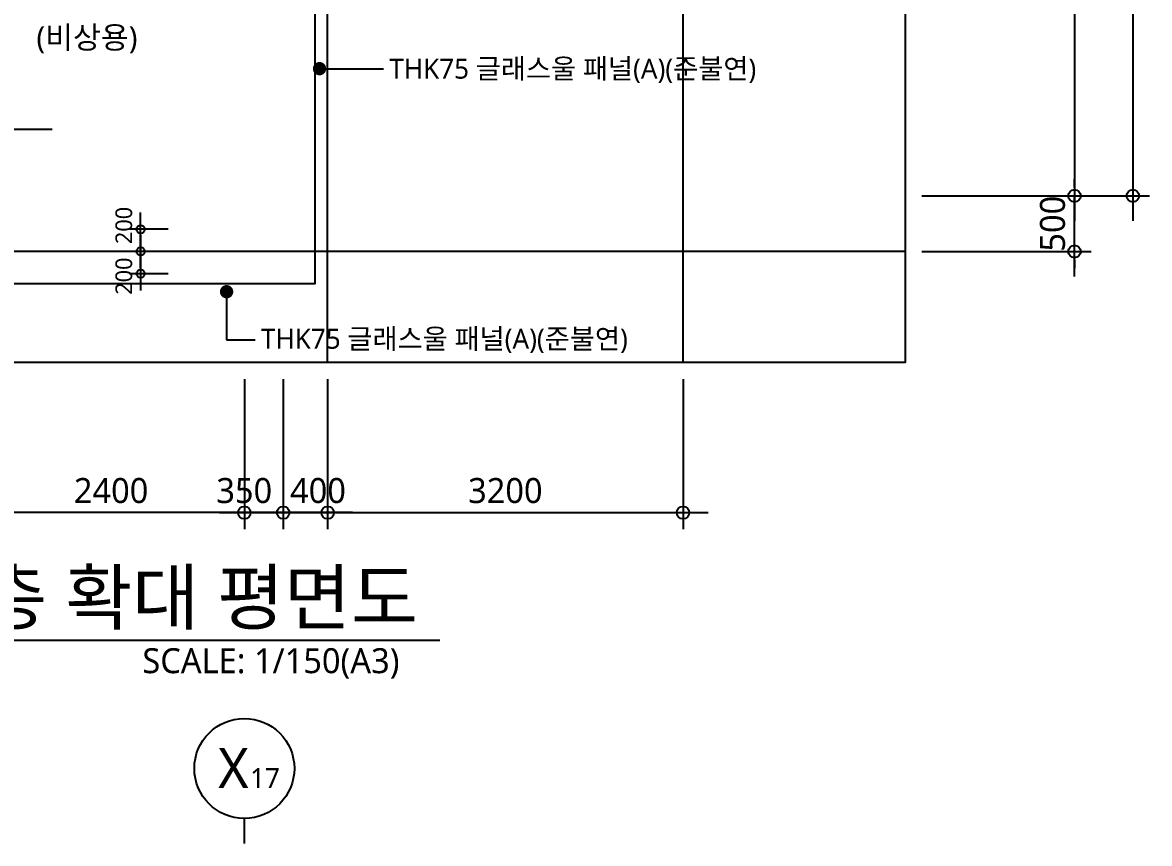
# Model space of a CAD drawing. Header units: millimetres. Extents: x 81033 to 452328, y -17390 to 42241.
# Drawn here: x 184399 to 194547, y 20817 to 28205 of the extents above; entities that cross this region are included whole.
import ezdxf
from ezdxf.enums import TextEntityAlignment as Align

# ---------------------------------------------------------------- set-up
doc = ezdxf.new("R2010")
doc.units = ezdxf.units.MM
doc.header["$LTSCALE"] = 100
doc.header["$MEASUREMENT"] = 0
doc.header["$PDSIZE"] = -10
doc.linetypes.add('CEN', pattern=[62, 60, -1, 0, -1])
doc.layers.get('0').update_dxf_attribs({"linetype": 'CONTINUOUS'})
doc.layers.get('Defpoints').update_dxf_attribs({"color": 171, "linetype": 'CONTINUOUS'})
for name, color, linetype in [('CEN(ST)', 1, 'CEN'), ('INS', 251, 'BATTING'), ('NDIM', 7, 'CONTINUOUS'), ('SYM', 7, 'CONTINUOUS'), ('SYM(AXIS)', 7, 'CONTINUOUS'), ('TEXT', 3, 'CONTINUOUS'), ('TEXT(AXIS)', 2, 'CONTINUOUS'), ('TEXT(MIN)', 7, 'CONTINUOUS'), ('TEXT(노트)', 7, 'CONTINUOUS')]:
    doc.layers.add(name, color=color, linetype=linetype)
doc.styles.add('CGS', font='cgse', dxfattribs={"bigfont": 'cgs'})
doc.styles.add('나눔바른고딕', font='NanumBarunGothic.ttf')
doc.linetypes.add('BATTING', pattern='A,0.0001,-0.1,[134,ltypeshp.shx,S=0.1,R=0,X=-0.1,Y=0],-0.2,[134,ltypeshp.shx,S=0.1,R=180,X=0.1,Y=0],-0.1', length=0.4001)
doc.dimstyles.new('NDIM 1200', dxfattribs={"dimscale": 75, "dimtxt": 3, "dimasz": 1, "dimexe": 2, "dimexo": 2, "dimgap": 1, "dimtad": 1, "dimdec": 0, "dimdsep": 46, "dimtxsty": 'CGS', "dimblk": 'DOT0', "dimcen": 1, "dimdle": 8, "dimclrd": 256, "dimclre": 256, "dimclrt": 256, "dimadec": 0, "dimazin": 0, "dimtfac": 1, "dimtdec": 0, "dimtix": 1, "dimtmove": 2, "dimatfit": 3, "dimldrblk": 'DOT0', "dimfxl": 1, "dimtolj": 1, "dimtzin": 0, "dimlwd": -1, "dimlwe": -1, "dimarcsym": 0})

# ---------------------------------------------------------------- blocks, each defined once
blk = doc.blocks.new('A$C2F20087E')
at = {"layer": 'SYM(AXIS)'}
blk.add_line((600, 0), (600, 300), dxfattribs=at)
blk.add_circle((600, 900), 600, dxfattribs=at)
blk = doc.blocks.new('DOT0')
blk.add_line((-3, 0), (3, 0))
at = {"color": 6}
blk.add_circle((0, 0), 0.75, dxfattribs=at)
blk = doc.blocks.new('*D191')
at = {"layer": 'Defpoints', "color": 0, "ltscale": 0.4, "transparency": 16777216}
for p in [(192347, 31045), (192347, 26645), (193872, 26645)]:
    blk.add_point(p, dxfattribs=at)
at = {"layer": 'NDIM', "ltscale": 0.4, "transparency": 16777216}
for p, q in [((192497, 31045), (194022, 31045)), ((193872, 30970), (193872, 26720)), ((192497, 26645), (194022, 26645))]:
    blk.add_line(p, q, dxfattribs=at)
at = {"layer": 'NDIM', "ltscale": 0.4, "transparency": 16777216, "xscale": 75, "yscale": 75, "zscale": 75}
for p, rotation in [((193872, 31045), 90), ((193872, 26645), 270)]:
    blk.add_blockref('DOT0', p, dxfattribs=dict(at, rotation=rotation))
at = {"layer": 'NDIM', "ltscale": 0.4, "transparency": 16777216, "insert": (193675, 28845), "char_height": 225, "attachment_point": 5, "rotation": 90, "style": '나눔바른고딕'}
blk.add_mtext('\\A1;4400', dxfattribs=at)
blk = doc.blocks.new('*D192')
at = {"layer": 'Defpoints', "color": 0, "ltscale": 0.4, "transparency": 16777216}
for p in [(192347, 26645), (193872, 26645), (192347, 26145)]:
    blk.add_point(p, dxfattribs=at)
at = {"layer": 'NDIM', "ltscale": 0.4, "transparency": 16777216}
for p, q in [((193872, 26720), (193872, 26795)), ((192497, 26645), (194022, 26645)), ((193872, 26145), (193872, 26645)), ((192497, 26145), (194022, 26145)), ((193872, 26070), (193872, 25995))]:
    blk.add_line(p, q, dxfattribs=at)
at = {"layer": 'NDIM', "ltscale": 0.4, "transparency": 16777216, "xscale": 75, "yscale": 75, "zscale": 75}
for p, rotation in [((193872, 26645), 270), ((193872, 26145), 90)]:
    blk.add_blockref('DOT0', p, dxfattribs=dict(at, rotation=rotation))
at = {"layer": 'NDIM', "ltscale": 0.4, "transparency": 16777216, "insert": (193675, 26395), "char_height": 225, "attachment_point": 5, "rotation": 90, "style": '나눔바른고딕'}
blk.add_mtext('\\A1;500', dxfattribs=at)
blk = doc.blocks.new('*D193')
at = {"layer": 'Defpoints', "color": 0, "ltscale": 0.4, "transparency": 16777216}
for p in [(192347, 38245), (192347, 26645), (194397, 26645)]:
    blk.add_point(p, dxfattribs=at)
at = {"layer": 'NDIM', "ltscale": 0.4, "transparency": 16777216}
for p, q in [((192497, 38245), (194547, 38245)), ((194397, 38170), (194397, 26720)), ((192497, 26645), (194547, 26645))]:
    blk.add_line(p, q, dxfattribs=at)
at = {"layer": 'NDIM', "ltscale": 0.4, "transparency": 16777216, "xscale": 75, "yscale": 75, "zscale": 75}
for p, rotation in [((194397, 38245), 90), ((194397, 26645), 270)]:
    blk.add_blockref('DOT0', p, dxfattribs=dict(at, rotation=rotation))
at = {"layer": 'NDIM', "ltscale": 0.4, "transparency": 16777216, "insert": (194200, 32445), "char_height": 225, "attachment_point": 5, "rotation": 90, "style": '나눔바른고딕'}
blk.add_mtext('\\A1;11600', dxfattribs=at)
blk = doc.blocks.new('*D439')
at = {"layer": 'Defpoints', "color": 0, "ltscale": 0.4, "transparency": 16777216}
for p in [(185463, 26345), (185810, 26345), (185810, 26145)]:
    blk.add_point(p, dxfattribs=at)
at = {"layer": 'NDIM', "ltscale": 0.4, "transparency": 16777216}
for p, q in [((185710, 26345), (185363, 26345)), ((185463, 26195), (185463, 26295)), ((185710, 26145), (185363, 26145))]:
    blk.add_line(p, q, dxfattribs=at)
at = {"layer": 'NDIM', "ltscale": 0.4, "transparency": 16777216, "xscale": 50, "yscale": 50, "zscale": 50}
for p, rotation in [((185463, 26345), 90), ((185463, 26145), 270)]:
    blk.add_blockref('DOT0', p, dxfattribs=dict(at, rotation=rotation))
at = {"layer": 'NDIM', "ltscale": 0.4, "transparency": 16777216, "insert": (185312, 26379), "char_height": 150, "attachment_point": 5, "rotation": 90, "style": '나눔바른고딕'}
blk.add_mtext('\\A1;200', dxfattribs=at)
blk = doc.blocks.new('*D440')
at = {"layer": 'Defpoints', "color": 0, "ltscale": 0.4, "transparency": 16777216}
for p in [(185810, 26145), (185463, 25945), (185810, 25945)]:
    blk.add_point(p, dxfattribs=at)
at = {"layer": 'NDIM', "ltscale": 0.4, "transparency": 16777216}
for p, q in [((185710, 26145), (185363, 26145)), ((185463, 26095), (185463, 25995)), ((185710, 25945), (185363, 25945))]:
    blk.add_line(p, q, dxfattribs=at)
at = {"layer": 'NDIM', "ltscale": 0.4, "transparency": 16777216, "xscale": 50, "yscale": 50, "zscale": 50}
for p, rotation in [((185463, 26145), 90), ((185463, 25945), 270)]:
    blk.add_blockref('DOT0', p, dxfattribs=dict(at, rotation=rotation))
at = {"layer": 'NDIM', "ltscale": 0.4, "transparency": 16777216, "insert": (185312, 25923), "char_height": 150, "attachment_point": 5, "rotation": 90, "style": '나눔바른고딕'}
blk.add_mtext('\\A1;200', dxfattribs=at)
blk = doc.blocks.new('*D571')
at = {"layer": 'Defpoints', "color": 0, "ltscale": 0.4, "transparency": 16777216}
for p in [(183997, 25145), (186397, 25145), (183997, 23795)]:
    blk.add_point(p, dxfattribs=at)
at = {"layer": 'NDIM', "ltscale": 0.4, "transparency": 16777216}
for p, q in [((183997, 24995), (183997, 23645)), ((186397, 24995), (186397, 23645)), ((186322, 23795), (184072, 23795))]:
    blk.add_line(p, q, dxfattribs=at)
at = {"layer": 'NDIM', "ltscale": 0.4, "transparency": 16777216, "xscale": 75, "yscale": 75, "zscale": 75, "rotation": 180}
blk.add_blockref('DOT0', (183997, 23795), dxfattribs=at)
at = {"layer": 'NDIM', "ltscale": 0.4, "transparency": 16777216, "xscale": 75, "yscale": 75, "zscale": 75}
blk.add_blockref('DOT0', (186397, 23795), dxfattribs=at)
at = {"layer": 'NDIM', "ltscale": 0.4, "transparency": 16777216, "insert": (185197, 23992), "char_height": 225, "attachment_point": 5, "style": '나눔바른고딕'}
blk.add_mtext('\\A1;2400', dxfattribs=at)
blk = doc.blocks.new('*D572')
at = {"layer": 'Defpoints', "color": 0, "ltscale": 0.4, "transparency": 16777216}
for p in [(187147, 25145), (190347, 25145), (190347, 23795)]:
    blk.add_point(p, dxfattribs=at)
at = {"layer": 'NDIM', "ltscale": 0.4, "transparency": 16777216}
for p, q in [((187147, 24995), (187147, 23645)), ((190347, 24995), (190347, 23645)), ((187222, 23795), (190272, 23795))]:
    blk.add_line(p, q, dxfattribs=at)
at = {"layer": 'NDIM', "ltscale": 0.4, "transparency": 16777216, "xscale": 75, "yscale": 75, "zscale": 75, "rotation": 180}
blk.add_blockref('DOT0', (187147, 23795), dxfattribs=at)
at = {"layer": 'NDIM', "ltscale": 0.4, "transparency": 16777216, "xscale": 75, "yscale": 75, "zscale": 75}
blk.add_blockref('DOT0', (190347, 23795), dxfattribs=at)
at = {"layer": 'NDIM', "ltscale": 0.4, "transparency": 16777216, "insert": (188747, 23992), "char_height": 225, "attachment_point": 5, "style": '나눔바른고딕'}
blk.add_mtext('\\A1;3200', dxfattribs=at)
blk = doc.blocks.new('*D573')
at = {"layer": 'Defpoints', "color": 0, "ltscale": 0.4, "transparency": 16777216}
for p in [(186397, 25145), (186747, 25145), (186397, 23795)]:
    blk.add_point(p, dxfattribs=at)
at = {"layer": 'NDIM', "ltscale": 0.4, "transparency": 16777216}
for p, q in [((186397, 24995), (186397, 23645)), ((186747, 24995), (186747, 23645)), ((186672, 23795), (186472, 23795))]:
    blk.add_line(p, q, dxfattribs=at)
at = {"layer": 'NDIM', "ltscale": 0.4, "transparency": 16777216, "xscale": 75, "yscale": 75, "zscale": 75, "rotation": 180}
blk.add_blockref('DOT0', (186397, 23795), dxfattribs=at)
at = {"layer": 'NDIM', "ltscale": 0.4, "transparency": 16777216, "xscale": 75, "yscale": 75, "zscale": 75}
blk.add_blockref('DOT0', (186747, 23795), dxfattribs=at)
at = {"layer": 'NDIM', "ltscale": 0.4, "transparency": 16777216, "insert": (186396, 23992), "char_height": 225, "attachment_point": 5, "style": '나눔바른고딕'}
blk.add_mtext('\\A1;350', dxfattribs=at)
blk = doc.blocks.new('*D574')
at = {"layer": 'Defpoints', "color": 0, "ltscale": 0.4, "transparency": 16777216}
for p in [(186747, 25145), (187147, 25145), (187147, 23795)]:
    blk.add_point(p, dxfattribs=at)
at = {"layer": 'NDIM', "ltscale": 0.4, "transparency": 16777216}
for p, q in [((186747, 24995), (186747, 23645)), ((187147, 24995), (187147, 23645)), ((186822, 23795), (187072, 23795))]:
    blk.add_line(p, q, dxfattribs=at)
at = {"layer": 'NDIM', "ltscale": 0.4, "transparency": 16777216, "xscale": 75, "yscale": 75, "zscale": 75, "rotation": 180}
blk.add_blockref('DOT0', (186747, 23795), dxfattribs=at)
at = {"layer": 'NDIM', "ltscale": 0.4, "transparency": 16777216, "xscale": 75, "yscale": 75, "zscale": 75}
blk.add_blockref('DOT0', (187147, 23795), dxfattribs=at)
at = {"layer": 'NDIM', "ltscale": 0.4, "transparency": 16777216, "insert": (187060, 23992), "char_height": 225, "attachment_point": 5, "style": '나눔바른고딕'}
blk.add_mtext('\\A1;400', dxfattribs=at)

msp = doc.modelspace()

# ---------------------------------------------------------------- linework, layer by layer
at = {"layer": 'CEN(ST)', "ltscale": 10000}
for p, q in [((187146.9, 25145), (187146.9, 39284.7)), ((190346.9, 25145), (190346.9, 39284.7)), ((182696.4, 27245), (184667.5, 27245)), ((192346.9, 26145), (172846.9, 26145))]:
    msp.add_line(p, q, dxfattribs=at)
at = {"layer": 'Defpoints', "ltscale": 10000}
msp.add_lwpolyline([(172846.9, 39284.7), (192346.9, 39284.7), (192346.9, 25145), (172846.9, 25145)], close=True, dxfattribs=at)
at = {"layer": 'INS', "ltscale": 0.9}
msp.add_lwpolyline([(182796.9, 25857.5), (187034.4, 25857.5), (187034.4, 30757.5), (190634.4, 30757.5), (190634.4, 35307.5), (190546.9, 35307.5)], dxfattribs=at)
at = {"layer": 'SYM'}
msp.add_line((178027.4, 22647.4), (188156.3, 22647.4), dxfattribs=at)

# ---------------------------------------------------------------- block references
at = {"xscale": 0.75, "yscale": 0.75, "zscale": 0.75}
msp.add_blockref('A$C2F20087E', (185946.9, 20817.4), dxfattribs=at)

# ---------------------------------------------------------------- texts
at = {"layer": 'TEXT', "style": '나눔바른고딕'}
msp.add_text('계단실B 지상1층 확대 평면도', height=480, dxfattribs=at).set_placement((187958.9, 23032.8), align=Align.MIDDLE_RIGHT)
msp.add_text('SCALE: 1/150(A3)', height=225, dxfattribs=at).set_placement((187793.6, 22574.6), align=Align.TOP_RIGHT)
at = {"layer": 'TEXT(AXIS)', "style": '나눔바른고딕'}
for s, height, p in [('X', 360, (186298.2, 21495.4)), ('17', 180, (186582.6, 21405.4))]:
    msp.add_text(s, height=height, dxfattribs=at).set_placement(p, align=Align.MIDDLE)
at = {"layer": 'TEXT(MIN)', "style": '나눔바른고딕'}
for p in [(187702.5, 27790.3), (186546.5, 25359.8)]:
    msp.add_text('THK75 글래스울 패널(A)(준불연)', height=180, dxfattribs=at).set_placement(p, align=Align.MIDDLE_LEFT)
at = {"layer": 'TEXT(노트)', "style": '나눔바른고딕'}
msp.add_text('(비상용)', height=200, dxfattribs=at).set_placement((184979.6, 28061.8), align=Align.MIDDLE)

# ---------------------------------------------------------------- dimensions: what is measured, and where the dimension line sits
at = {"layer": 'NDIM', "ltscale": 0.4}
for base, p1, p2, angle, picture, middle in [((194396.9, 26645), (192346.9, 38245), (192346.9, 26645), 270, '*D193', (194199.6, 32445)), ((193871.9, 26645), (192346.9, 31045), (192346.9, 26645), 270, '*D191', (193674.8, 28845)), ((193871.9, 26645), (192346.9, 26145), (192346.9, 26645), 90, '*D192', (193674.8, 26395)), ((183996.9, 23795), (186396.9, 25145), (183996.9, 25145), 180, '*D571', (185196.9, 23992.1))]:
    dim = msp.add_linear_dim(base=base, p1=p1, p2=p2, angle=angle, dimstyle='NDIM 1200', override={"dimtxsty": '나눔바른고딕'}, dxfattribs=at)
    dim.commit()
    dim.dimension.update_dxf_attribs({"geometry": picture, "text_midpoint": middle})
for base, p1, p2, angle, override, picture, middle in [((185462.6, 26345), (185809.9, 26145), (185809.9, 26345), 90, {"dimscale": 50, "dimtxsty": '나눔바른고딕'}, '*D439', (185311.7, 26378.8)), ((185462.6, 25945), (185809.9, 26145), (185809.9, 25945), 270, {"dimscale": 50, "dimtxsty": '나눔바른고딕'}, '*D440', (185311.7, 25923.2)), ((186396.9, 23795), (186746.9, 25145), (186396.9, 25145), 180, {"dimtxsty": '나눔바른고딕'}, '*D573', (186396.4, 23992.3))]:
    dim = msp.add_linear_dim(base=base, p1=p1, p2=p2, angle=angle, dimstyle='NDIM 1200', override=override, dxfattribs=at)
    dim.commit()
    dim.dimension.update_dxf_attribs({"geometry": picture, "text_midpoint": middle, "dimtype": 160})
dim = msp.add_linear_dim(base=(187146.9, 23795), p1=(186746.9, 25145), p2=(187146.9, 25145), dimstyle='NDIM 1200', override={"dimtxsty": '나눔바른고딕'}, dxfattribs=at)
dim.commit()
dim.dimension.update_dxf_attribs({"geometry": '*D574', "text_midpoint": (187060.5, 23992.1), "dimtype": 160})
dim = msp.add_linear_dim(base=(190346.9, 23795), p1=(187146.9, 25145), p2=(190346.9, 25145), dimstyle='NDIM 1200', override={"dimtxsty": '나눔바른고딕'}, dxfattribs=at)
dim.commit()
dim.dimension.update_dxf_attribs({"geometry": '*D572', "text_midpoint": (188746.9, 23992.3)})

# ---------------------------------------------------------------- leaders
at = {"layer": 'NDIM', "ltscale": 10000}
for points in [[(187073.7, 27789.9), (187410.3, 27789.9), (187649.1, 27789.9)], [(186236.8, 25782.6), (186236.8, 25350), (186493, 25350)]]:
    msp.add_leader(points, dimstyle='NDIM 1200', override={"dimscale": 120, "dimasz": 1, "dimgap": 1, "dimtad": 0, "dimldrblk": 'Dot'}, dxfattribs=at)

doc.saveas('drawing.dxf')
